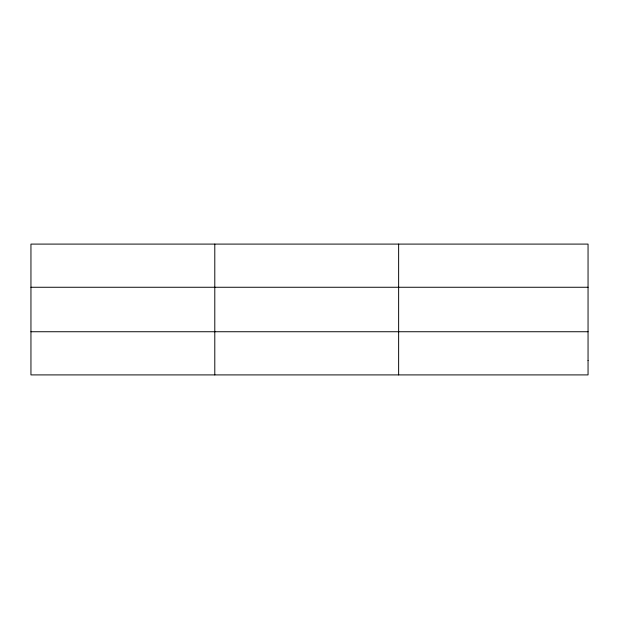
<?xml version="1.0" encoding="UTF-8"?>
<svg xmlns="http://www.w3.org/2000/svg" width="619" height="619" viewBox="0 0 619 619"><rect width="100%" height="100%" fill="white"/><g stroke="black" fill="none" stroke-linecap="round" stroke-linejoin="round"><path stroke-width="0.93" d="M214.793 244.095L214.793 374.905M398.636 244.095L398.636 374.905M30.95 287.262L588.05 287.262M30.95 331.738L588.05 331.738M588.05 360.521L588.05 374.905L30.95 374.905L30.95 244.095L588.05 244.095L588.05 360.521"/></g></svg>
